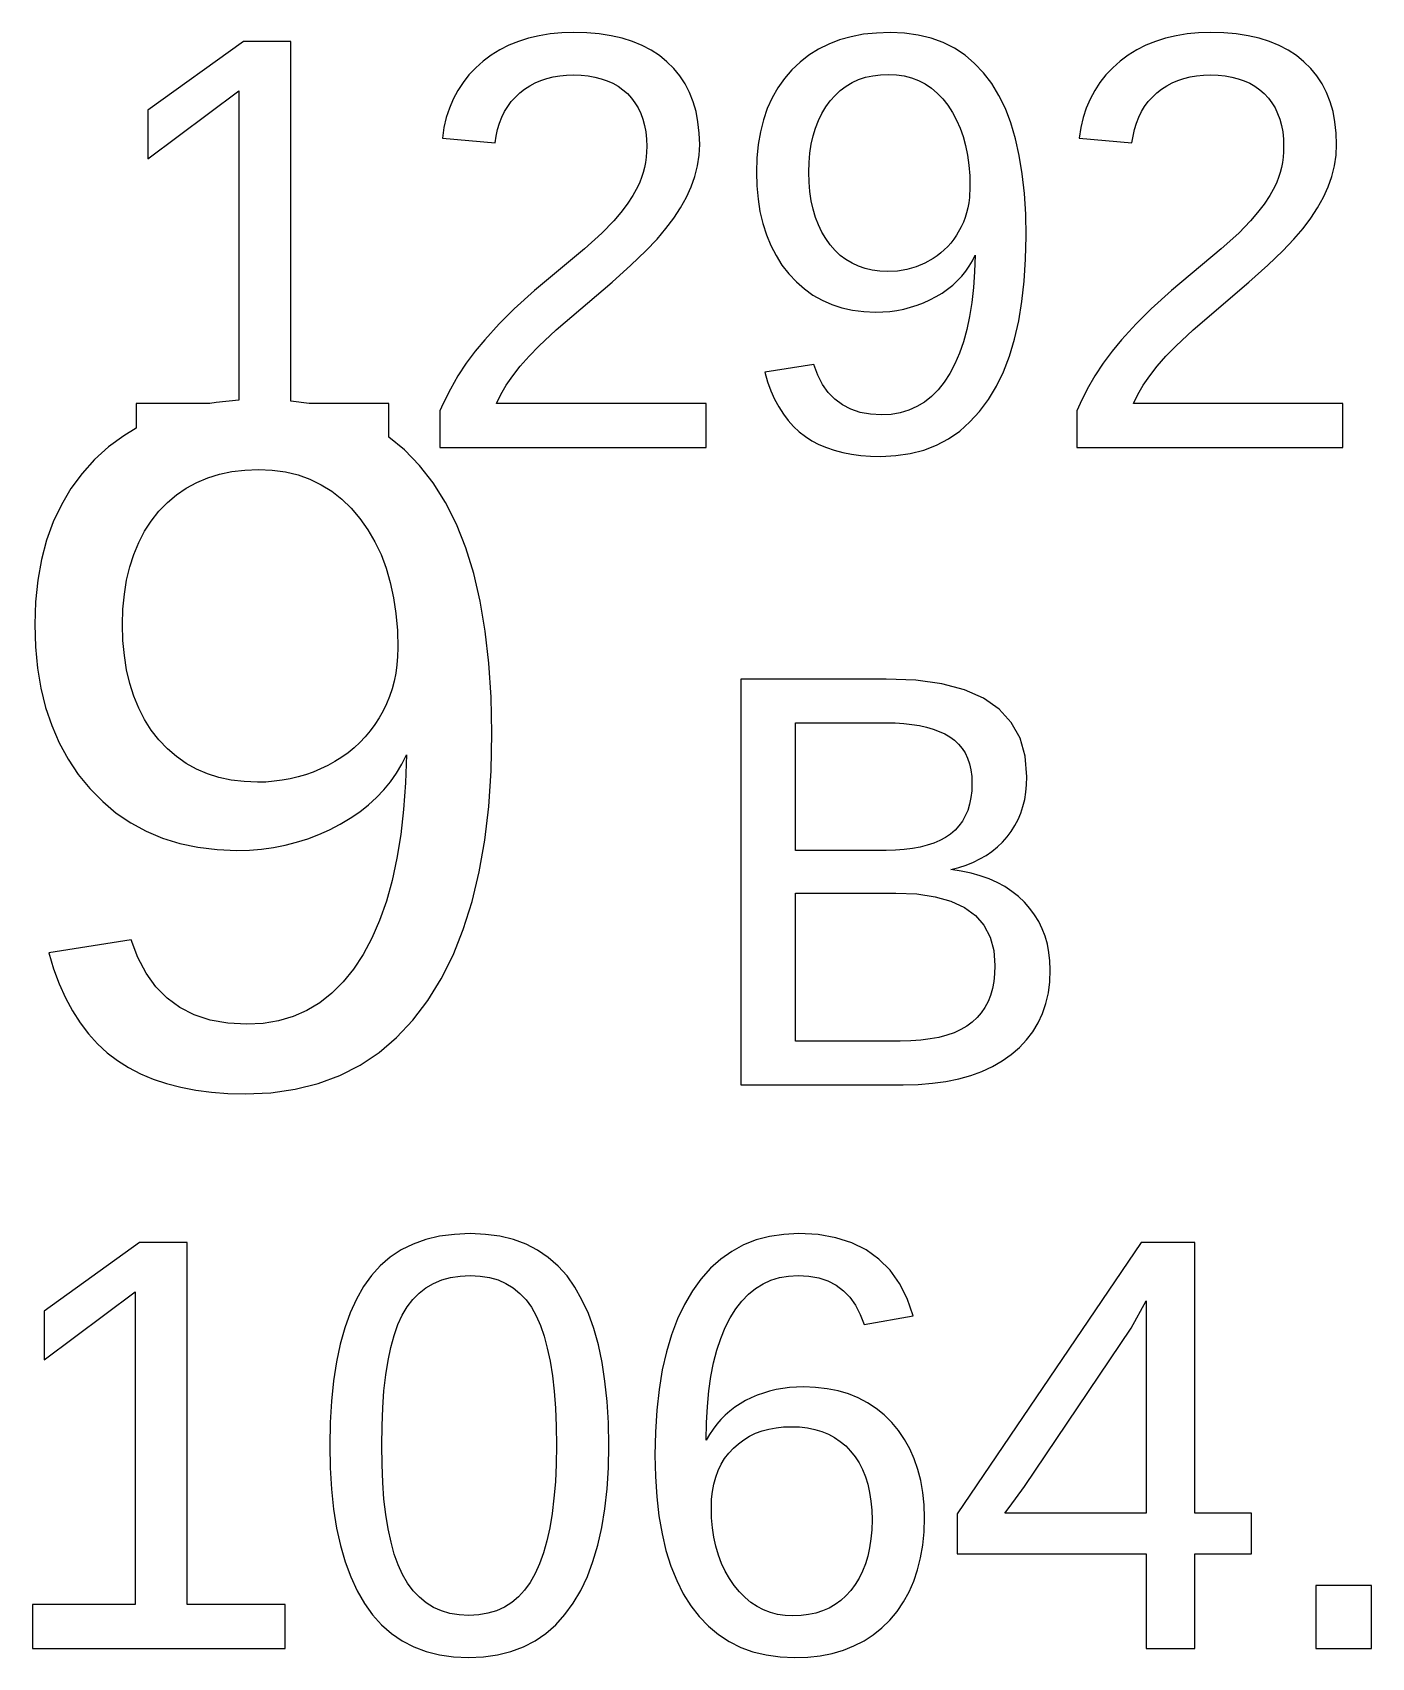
# Model space of a CAD drawing. Header units: metres. Extents: x -61 to 817, y 39 to 684.
# Drawn here: x 600.78 to 610.28, y 572.22 to 583.75 of the extents above; entities that cross this region are included whole.
import ezdxf

# ---------------------------------------------------------------- set-up
doc = ezdxf.new("R2010")
doc.units = ezdxf.units.M

msp = doc.modelspace()

# ---------------------------------------------------------------- linework, layer by layer
for p, q in [((604.621, 583.751), (604.536, 583.748)), ((604.714, 583.748), (604.621, 583.751)), ((606.867, 583.751), (606.77, 583.747)), ((606.969, 583.746), (606.867, 583.751)), ((609.14, 583.751), (609.055, 583.748)), ((609.234, 583.748), (609.14, 583.751)), ((602.277, 583.687), (601.6, 583.2)), ((602.614, 583.687), (602.277, 583.687)), ((602.614, 581.135), (602.614, 583.687)), ((604.161, 583.661), (604.097, 583.628)), ((604.229, 583.688), (604.161, 583.661)), ((604.301, 583.711), (604.229, 583.688)), ((604.375, 583.728), (604.301, 583.711)), ((604.454, 583.741), (604.375, 583.728)), ((604.536, 583.748), (604.454, 583.741)), ((604.803, 583.741), (604.714, 583.748)), ((604.886, 583.728), (604.803, 583.741)), ((604.965, 583.71), (604.886, 583.728)), ((605.038, 583.687), (604.965, 583.71)), ((605.107, 583.659), (605.038, 583.687)), ((605.17, 583.626), (605.107, 583.659)), ((606.431, 583.669), (606.358, 583.633)), ((606.508, 583.698), (606.431, 583.669)), ((606.59, 583.721), (606.508, 583.698)), ((606.678, 583.738), (606.59, 583.721)), ((606.77, 583.747), (606.678, 583.738)), ((607.066, 583.733), (606.969, 583.746)), ((607.158, 583.711), (607.066, 583.733)), ((607.243, 583.679), (607.158, 583.711)), ((607.324, 583.639), (607.243, 583.679)), ((607.398, 583.59), (607.324, 583.639)), ((608.681, 583.661), (608.617, 583.628)), ((608.749, 583.688), (608.681, 583.661)), ((608.82, 583.711), (608.749, 583.688)), ((608.895, 583.728), (608.82, 583.711)), ((608.973, 583.741), (608.895, 583.728)), ((609.055, 583.748), (608.973, 583.741)), ((609.322, 583.741), (609.234, 583.748)), ((609.406, 583.728), (609.322, 583.741)), ((609.484, 583.71), (609.406, 583.728)), ((609.558, 583.687), (609.484, 583.71)), ((609.626, 583.659), (609.558, 583.687)), ((609.69, 583.626), (609.626, 583.659)), ((603.979, 583.548), (603.926, 583.501)), ((604.036, 583.59), (603.979, 583.548)), ((604.097, 583.628), (604.036, 583.59)), ((605.229, 583.587), (605.17, 583.626)), ((605.283, 583.544), (605.229, 583.587)), ((605.332, 583.496), (605.283, 583.544)), ((606.227, 583.541), (606.169, 583.486)), ((606.29, 583.59), (606.227, 583.541)), ((606.358, 583.633), (606.29, 583.59)), ((607.466, 583.532), (607.398, 583.59)), ((607.529, 583.465), (607.466, 583.532)), ((608.498, 583.548), (608.446, 583.501)), ((608.556, 583.59), (608.498, 583.548)), ((608.617, 583.628), (608.556, 583.59)), ((609.749, 583.587), (609.69, 583.626)), ((609.802, 583.544), (609.749, 583.587)), ((609.851, 583.496), (609.802, 583.544)), ((603.878, 583.451), (603.836, 583.397)), ((603.926, 583.501), (603.878, 583.451)), ((604.348, 583.393), (604.388, 583.411)), ((604.388, 583.411), (604.431, 583.425)), ((604.431, 583.425), (604.475, 583.436)), ((604.475, 583.436), (604.522, 583.443)), ((604.522, 583.443), (604.57, 583.448)), ((604.57, 583.448), (604.621, 583.45)), ((604.621, 583.45), (604.674, 583.448)), ((604.674, 583.448), (604.724, 583.443)), ((604.724, 583.443), (604.772, 583.435)), ((604.772, 583.435), (604.817, 583.423)), ((604.817, 583.423), (604.859, 583.409)), ((604.859, 583.409), (604.899, 583.391)), ((605.375, 583.443), (605.332, 583.496)), ((605.412, 583.386), (605.375, 583.443)), ((606.116, 583.425), (606.07, 583.359)), ((606.169, 583.486), (606.116, 583.425)), ((606.597, 583.396), (606.643, 583.417)), ((606.643, 583.417), (606.691, 583.433)), ((606.691, 583.433), (606.743, 583.444)), ((606.743, 583.444), (606.797, 583.451)), ((606.797, 583.451), (606.854, 583.454)), ((606.854, 583.454), (606.911, 583.451)), ((606.911, 583.451), (606.966, 583.443)), ((606.966, 583.443), (607.018, 583.429)), ((607.018, 583.429), (607.068, 583.41)), ((607.068, 583.41), (607.115, 583.386)), ((607.587, 583.39), (607.529, 583.465)), ((608.398, 583.451), (608.355, 583.397)), ((608.446, 583.501), (608.398, 583.451)), ((608.868, 583.393), (608.908, 583.411)), ((608.908, 583.411), (608.95, 583.425)), ((608.95, 583.425), (608.995, 583.436)), ((608.995, 583.436), (609.041, 583.443)), ((609.041, 583.443), (609.09, 583.448)), ((609.09, 583.448), (609.14, 583.45)), ((609.14, 583.45), (609.193, 583.448)), ((609.193, 583.448), (609.244, 583.443)), ((609.244, 583.443), (609.291, 583.435)), ((609.291, 583.435), (609.336, 583.423)), ((609.336, 583.423), (609.379, 583.409)), ((609.379, 583.409), (609.418, 583.391)), ((609.894, 583.443), (609.851, 583.496)), ((609.931, 583.386), (609.894, 583.443)), ((601.6, 582.855), (602.246, 583.338)), ((602.246, 583.338), (602.246, 581.142)), ((603.798, 583.34), (603.766, 583.279)), ((603.836, 583.397), (603.798, 583.34)), ((604.178, 583.261), (604.207, 583.293)), ((604.207, 583.293), (604.239, 583.323)), ((604.239, 583.323), (604.273, 583.349)), ((604.273, 583.349), (604.31, 583.373)), ((604.31, 583.373), (604.348, 583.393)), ((604.899, 583.391), (604.936, 583.369)), ((604.936, 583.369), (604.97, 583.345)), ((604.97, 583.345), (605.002, 583.317)), ((605.002, 583.317), (605.031, 583.286)), ((605.443, 583.325), (605.412, 583.386)), ((605.469, 583.26), (605.443, 583.325)), ((606.07, 583.359), (606.029, 583.288)), ((606.441, 583.266), (606.476, 583.305)), ((606.476, 583.305), (606.513, 583.34)), ((606.513, 583.34), (606.554, 583.37)), ((606.554, 583.37), (606.597, 583.396)), ((607.115, 583.386), (607.159, 583.356)), ((607.159, 583.356), (607.201, 583.321)), ((607.201, 583.321), (607.24, 583.281)), ((607.638, 583.305), (607.587, 583.39)), ((607.684, 583.211), (607.638, 583.305)), ((608.318, 583.34), (608.286, 583.279)), ((608.355, 583.397), (608.318, 583.34)), ((608.698, 583.261), (608.727, 583.293)), ((608.727, 583.293), (608.758, 583.323)), ((608.758, 583.323), (608.793, 583.349)), ((608.793, 583.349), (608.829, 583.373)), ((608.829, 583.373), (608.868, 583.393)), ((609.418, 583.391), (609.455, 583.369)), ((609.455, 583.369), (609.49, 583.345)), ((609.49, 583.345), (609.521, 583.317)), ((609.521, 583.317), (609.55, 583.286)), ((609.963, 583.325), (609.931, 583.386)), ((609.989, 583.26), (609.963, 583.325)), ((601.6, 583.2), (601.6, 582.855)), ((603.739, 583.215), (603.717, 583.147)), ((603.766, 583.279), (603.739, 583.215)), ((604.111, 583.15), (604.13, 583.19)), ((604.13, 583.19), (604.153, 583.227)), ((604.153, 583.227), (604.178, 583.261)), ((605.031, 583.286), (605.056, 583.252)), ((605.056, 583.252), (605.078, 583.216)), ((605.078, 583.216), (605.097, 583.177)), ((605.097, 583.177), (605.112, 583.136)), ((605.489, 583.19), (605.469, 583.26)), ((605.503, 583.116), (605.489, 583.19)), ((605.995, 583.212), (605.967, 583.131)), ((606.029, 583.288), (605.995, 583.212)), ((606.357, 583.126), (606.381, 583.176)), ((606.381, 583.176), (606.409, 583.223)), ((606.409, 583.223), (606.441, 583.266)), ((607.24, 583.281), (607.276, 583.235)), ((607.276, 583.235), (607.309, 583.184)), ((607.309, 583.184), (607.338, 583.13)), ((607.723, 583.109), (607.684, 583.211)), ((608.258, 583.215), (608.237, 583.147)), ((608.286, 583.279), (608.258, 583.215)), ((608.63, 583.15), (608.65, 583.19)), ((608.65, 583.19), (608.672, 583.227)), ((608.672, 583.227), (608.698, 583.261)), ((609.55, 583.286), (609.576, 583.252)), ((609.576, 583.252), (609.598, 583.216)), ((609.598, 583.216), (609.616, 583.177)), ((609.616, 583.177), (609.631, 583.136)), ((610.009, 583.19), (609.989, 583.26)), ((610.023, 583.116), (610.009, 583.19)), ((603.7, 583.076), (603.689, 583.002)), ((603.717, 583.147), (603.7, 583.076)), ((604.07, 583.016), (604.081, 583.063)), ((604.081, 583.063), (604.094, 583.108)), ((604.094, 583.108), (604.111, 583.15)), ((605.112, 583.136), (605.124, 583.091)), ((605.124, 583.091), (605.132, 583.045)), ((605.512, 583.037), (605.503, 583.116)), ((605.967, 583.131), (605.946, 583.046)), ((606.32, 583.017), (606.336, 583.073)), ((606.336, 583.073), (606.357, 583.126)), ((607.338, 583.13), (607.363, 583.073)), ((607.363, 583.073), (607.384, 583.012)), ((607.756, 582.997), (607.723, 583.109)), ((608.22, 583.076), (608.208, 583.002)), ((608.237, 583.147), (608.22, 583.076)), ((608.59, 583.016), (608.6, 583.063)), ((608.6, 583.063), (608.614, 583.108)), ((608.614, 583.108), (608.63, 583.15)), ((609.631, 583.136), (609.643, 583.091)), ((609.643, 583.091), (609.652, 583.045)), ((610.032, 583.037), (610.023, 583.116)), ((603.689, 583.002), (604.063, 582.967)), ((604.063, 582.967), (604.07, 583.016)), ((605.132, 583.045), (605.137, 582.995)), ((605.137, 582.995), (605.139, 582.943)), ((605.139, 582.943), (605.138, 582.904)), ((605.511, 582.88), (605.515, 582.955)), ((605.515, 582.955), (605.512, 583.037)), ((605.93, 582.955), (605.921, 582.86)), ((605.946, 583.046), (605.93, 582.955)), ((606.297, 582.895), (606.306, 582.958)), ((606.306, 582.958), (606.32, 583.017)), ((607.384, 583.012), (607.402, 582.948)), ((607.402, 582.948), (607.415, 582.88)), ((607.783, 582.877), (607.756, 582.997)), ((608.208, 583.002), (608.582, 582.967)), ((608.582, 582.967), (608.59, 583.016)), ((609.652, 583.045), (609.657, 582.995)), ((609.657, 582.995), (609.658, 582.943)), ((609.658, 582.943), (609.658, 582.904)), ((610.031, 582.88), (610.034, 582.955)), ((610.034, 582.955), (610.032, 583.037)), ((605.13, 582.829), (605.123, 582.792)), ((605.135, 582.866), (605.13, 582.829)), ((605.138, 582.904), (605.135, 582.866)), ((605.5, 582.805), (605.511, 582.88)), ((605.921, 582.86), (605.918, 582.76)), ((606.29, 582.76), (606.292, 582.829)), ((606.292, 582.829), (606.297, 582.895)), ((607.415, 582.88), (607.425, 582.809)), ((607.804, 582.747), (607.783, 582.877)), ((609.65, 582.829), (609.643, 582.792)), ((609.655, 582.866), (609.65, 582.829)), ((609.658, 582.904), (609.655, 582.866)), ((610.019, 582.805), (610.031, 582.88)), ((605.103, 582.723), (605.091, 582.689)), ((605.114, 582.757), (605.103, 582.723)), ((605.123, 582.792), (605.114, 582.757)), ((605.455, 582.656), (605.481, 582.73)), ((605.481, 582.73), (605.5, 582.805)), ((605.918, 582.76), (605.921, 582.662)), ((606.292, 582.689), (606.29, 582.76)), ((607.425, 582.809), (607.431, 582.734)), ((607.431, 582.734), (607.433, 582.656)), ((607.82, 582.609), (607.804, 582.747)), ((609.623, 582.723), (609.61, 582.689)), ((609.634, 582.757), (609.623, 582.723)), ((609.643, 582.792), (609.634, 582.757)), ((609.974, 582.656), (610.001, 582.73)), ((610.001, 582.73), (610.019, 582.805)), ((605.076, 582.657), (605.041, 582.594)), ((605.091, 582.689), (605.076, 582.657)), ((605.421, 582.582), (605.455, 582.656)), ((605.921, 582.662), (605.929, 582.569)), ((606.297, 582.622), (606.292, 582.689)), ((606.306, 582.557), (606.297, 582.622)), ((607.433, 582.656), (607.429, 582.579)), ((607.829, 582.461), (607.82, 582.609)), ((609.595, 582.657), (609.56, 582.594)), ((609.61, 582.689), (609.595, 582.657)), ((609.941, 582.582), (609.974, 582.656)), ((605, 582.533), (604.955, 582.473)), ((605.041, 582.594), (605, 582.533)), ((605.332, 582.433), (605.38, 582.507)), ((605.38, 582.507), (605.421, 582.582)), ((605.929, 582.569), (605.943, 582.48)), ((606.32, 582.497), (606.306, 582.557)), ((606.336, 582.439), (606.32, 582.497)), ((607.417, 582.507), (607.409, 582.472)), ((607.424, 582.543), (607.417, 582.507)), ((607.429, 582.579), (607.424, 582.543)), ((609.52, 582.533), (609.474, 582.473)), ((609.56, 582.594), (609.52, 582.533)), ((609.851, 582.433), (609.9, 582.507)), ((609.9, 582.507), (609.941, 582.582)), ((604.905, 582.414), (604.821, 582.328)), ((604.955, 582.473), (604.905, 582.414)), ((605.276, 582.359), (605.332, 582.433)), ((605.943, 582.48), (605.963, 582.396)), ((605.963, 582.396), (605.989, 582.315)), ((606.357, 582.385), (606.336, 582.439)), ((606.381, 582.335), (606.357, 582.385)), ((607.371, 582.373), (607.337, 582.312)), ((607.386, 582.405), (607.371, 582.373)), ((607.398, 582.438), (607.386, 582.405)), ((607.409, 582.472), (607.398, 582.438)), ((607.832, 582.305), (607.829, 582.461)), ((609.424, 582.414), (609.34, 582.328)), ((609.474, 582.473), (609.424, 582.414)), ((609.796, 582.359), (609.851, 582.433)), ((604.821, 582.328), (604.697, 582.215)), ((605.133, 582.201), (605.213, 582.285)), ((605.213, 582.285), (605.276, 582.359)), ((605.989, 582.315), (606.02, 582.24)), ((606.409, 582.288), (606.381, 582.335)), ((606.441, 582.244), (606.409, 582.288)), ((607.297, 582.257), (607.275, 582.232)), ((607.318, 582.284), (607.297, 582.257)), ((607.337, 582.312), (607.318, 582.284)), ((607.828, 582.142), (607.832, 582.305)), ((609.34, 582.328), (609.216, 582.215)), ((609.653, 582.201), (609.732, 582.285)), ((609.732, 582.285), (609.796, 582.359)), ((604.697, 582.215), (604.344, 581.921)), ((605.027, 582.1), (605.133, 582.201)), ((606.02, 582.24), (606.057, 582.168)), ((606.057, 582.168), (606.099, 582.101)), ((606.476, 582.204), (606.441, 582.244)), ((606.513, 582.169), (606.476, 582.204)), ((606.553, 582.139), (606.513, 582.169)), ((606.596, 582.113), (606.553, 582.139)), ((607.172, 582.147), (607.112, 582.114)), ((607.2, 582.166), (607.172, 582.147)), ((607.226, 582.187), (607.2, 582.166)), ((607.251, 582.209), (607.226, 582.187)), ((607.275, 582.232), (607.251, 582.209)), ((607.45, 582.131), (607.47, 582.171)), ((607.47, 582.171), (607.466, 582.053)), ((607.818, 581.987), (607.828, 582.142)), ((609.216, 582.215), (608.863, 581.921)), ((609.546, 582.1), (609.653, 582.201)), ((604.893, 581.98), (605.027, 582.1)), ((606.099, 582.101), (606.148, 582.039)), ((606.148, 582.039), (606.201, 581.982)), ((606.642, 582.092), (606.596, 582.113)), ((606.69, 582.076), (606.642, 582.092)), ((606.74, 582.064), (606.69, 582.076)), ((606.794, 582.057), (606.74, 582.064)), ((606.85, 582.055), (606.794, 582.057)), ((606.919, 582.058), (606.85, 582.055)), ((606.986, 582.07), (606.919, 582.058)), ((607.05, 582.088), (606.986, 582.07)), ((607.112, 582.114), (607.05, 582.088)), ((607.344, 581.99), (607.375, 582.022)), ((607.375, 582.022), (607.403, 582.057)), ((607.403, 582.057), (607.428, 582.093)), ((607.428, 582.093), (607.45, 582.131)), ((607.466, 582.053), (607.458, 581.941)), ((609.412, 581.98), (609.546, 582.1)), ((604.344, 581.921), (604.199, 581.79)), ((604.497, 581.642), (604.893, 581.98)), ((606.201, 581.982), (606.258, 581.931)), ((606.258, 581.931), (606.319, 581.888)), ((607.235, 581.902), (607.274, 581.93)), ((607.274, 581.93), (607.311, 581.959)), ((607.311, 581.959), (607.344, 581.99)), ((607.458, 581.941), (607.446, 581.835)), ((607.802, 581.841), (607.818, 581.987)), ((608.863, 581.921), (608.718, 581.79)), ((609.017, 581.642), (609.412, 581.98)), ((604.199, 581.79), (604.093, 581.684)), ((606.319, 581.888), (606.383, 581.851)), ((606.383, 581.851), (606.452, 581.82)), ((606.452, 581.82), (606.524, 581.797)), ((606.524, 581.797), (606.6, 581.78)), ((606.963, 581.788), (607.011, 581.801)), ((607.011, 581.801), (607.058, 581.816)), ((607.058, 581.816), (607.104, 581.833)), ((607.104, 581.833), (607.149, 581.854)), ((607.149, 581.854), (607.193, 581.877)), ((607.193, 581.877), (607.235, 581.902)), ((607.446, 581.835), (607.43, 581.736)), ((607.779, 581.704), (607.802, 581.841)), ((608.718, 581.79), (608.612, 581.684)), ((604.093, 581.684), (603.99, 581.57)), ((606.6, 581.78), (606.679, 581.77)), ((606.679, 581.77), (606.763, 581.767)), ((606.763, 581.767), (606.814, 581.768)), ((606.814, 581.768), (606.865, 581.772)), ((606.865, 581.772), (606.914, 581.779)), ((606.914, 581.779), (606.963, 581.788)), ((607.43, 581.736), (607.41, 581.643)), ((607.749, 581.575), (607.779, 581.704)), ((608.612, 581.684), (608.509, 581.57)), ((603.99, 581.57), (603.923, 581.49)), ((604.374, 581.526), (604.497, 581.642)), ((607.41, 581.643), (607.386, 581.556)), ((607.713, 581.455), (607.749, 581.575)), ((608.509, 581.57), (608.442, 581.49)), ((608.893, 581.526), (609.017, 581.642)), ((603.923, 581.49), (603.859, 581.405)), ((604.242, 581.383), (604.304, 581.453)), ((604.304, 581.453), (604.374, 581.526)), ((607.358, 581.475), (607.326, 581.4)), ((607.386, 581.556), (607.358, 581.475)), ((607.67, 581.344), (607.713, 581.455)), ((608.442, 581.49), (608.379, 581.405)), ((608.762, 581.383), (608.823, 581.453)), ((608.823, 581.453), (608.893, 581.526)), ((603.859, 581.405), (603.8, 581.315)), ((604.189, 581.315), (604.242, 581.383)), ((606.326, 581.395), (605.977, 581.34)), ((605.977, 581.34), (605.997, 581.272)), ((606.353, 581.32), (606.326, 581.395)), ((607.29, 581.332), (607.25, 581.27)), ((607.326, 581.4), (607.29, 581.332)), ((607.62, 581.241), (607.67, 581.344)), ((608.379, 581.405), (608.32, 581.315)), ((608.709, 581.315), (608.762, 581.383)), ((603.746, 581.219), (603.695, 581.118)), ((603.8, 581.315), (603.746, 581.219)), ((604.105, 581.182), (604.143, 581.248)), ((604.143, 581.248), (604.189, 581.315)), ((605.997, 581.272), (606.021, 581.208)), ((606.387, 581.254), (606.353, 581.32)), ((606.427, 581.196), (606.387, 581.254)), ((607.207, 581.216), (607.16, 581.168)), ((607.25, 581.27), (607.207, 581.216)), ((607.564, 581.147), (607.62, 581.241)), ((608.265, 581.219), (608.215, 581.118)), ((608.32, 581.315), (608.265, 581.219)), ((608.624, 581.182), (608.663, 581.248)), ((608.663, 581.248), (608.709, 581.315)), ((602.039, 581.118), (601.517, 581.118)), ((601.517, 581.118), (601.517, 580.942)), ((602.085, 581.126), (602.039, 581.118)), ((602.246, 581.142), (602.085, 581.126)), ((602.743, 581.118), (602.614, 581.135)), ((603.31, 581.118), (602.743, 581.118)), ((603.31, 580.88), (603.31, 581.118)), ((603.695, 581.118), (603.672, 581.065)), ((604.074, 581.118), (604.105, 581.182)), ((605.56, 581.118), (604.074, 581.118)), ((605.56, 580.807), (605.56, 581.118)), ((606.021, 581.208), (606.047, 581.149)), ((606.047, 581.149), (606.077, 581.094)), ((606.474, 581.148), (606.427, 581.196)), ((606.528, 581.108), (606.474, 581.148)), ((606.587, 581.077), (606.528, 581.108)), ((607.11, 581.128), (607.056, 581.096)), ((607.16, 581.168), (607.11, 581.128)), ((607.501, 581.062), (607.564, 581.147)), ((608.215, 581.118), (608.191, 581.065)), ((608.593, 581.118), (608.624, 581.182)), ((610.079, 581.118), (608.593, 581.118)), ((610.079, 580.807), (610.079, 581.118)), ((603.672, 581.065), (603.672, 580.807)), ((606.077, 581.094), (606.109, 581.043)), ((606.109, 581.043), (606.143, 580.997)), ((606.143, 580.997), (606.181, 580.955)), ((606.654, 581.055), (606.587, 581.077)), ((606.727, 581.042), (606.654, 581.055)), ((606.806, 581.038), (606.727, 581.042)), ((606.874, 581.041), (606.806, 581.038)), ((606.938, 581.052), (606.874, 581.041)), ((606.999, 581.07), (606.938, 581.052)), ((607.056, 581.096), (606.999, 581.07)), ((607.36, 580.922), (607.433, 580.987)), ((607.433, 580.987), (607.501, 581.062)), ((608.191, 581.065), (608.191, 580.807)), ((601.428, 580.889), (601.321, 580.81)), ((601.517, 580.942), (601.428, 580.889)), ((603.421, 580.789), (603.31, 580.88)), ((606.181, 580.955), (606.221, 580.917)), ((606.221, 580.917), (606.265, 580.884)), ((606.265, 580.884), (606.311, 580.854)), ((607.196, 580.823), (607.28, 580.867)), ((607.28, 580.867), (607.36, 580.922)), ((601.321, 580.81), (601.222, 580.72)), ((603.528, 580.679), (603.421, 580.789)), ((603.672, 580.807), (605.56, 580.807)), ((606.311, 580.854), (606.361, 580.828)), ((606.361, 580.828), (606.414, 580.805)), ((606.414, 580.805), (606.47, 580.786)), ((606.47, 580.786), (606.53, 580.771)), ((606.53, 580.771), (606.592, 580.758)), ((606.592, 580.758), (606.658, 580.75)), ((606.907, 580.748), (607.009, 580.763)), ((607.009, 580.763), (607.105, 580.788)), ((607.105, 580.788), (607.196, 580.823)), ((608.191, 580.807), (610.079, 580.807)), ((601.222, 580.72), (601.133, 580.621)), ((602.195, 580.635), (602.287, 580.646)), ((602.287, 580.646), (602.384, 580.65)), ((602.384, 580.65), (602.482, 580.646)), ((602.482, 580.646), (602.576, 580.633)), ((603.625, 580.555), (603.528, 580.679)), ((606.658, 580.75), (606.727, 580.744)), ((606.727, 580.744), (606.8, 580.743)), ((606.8, 580.743), (606.907, 580.748)), ((601.133, 580.621), (601.054, 580.515)), ((601.872, 580.518), (601.946, 580.558)), ((601.946, 580.558), (602.024, 580.591)), ((602.024, 580.591), (602.107, 580.617)), ((602.107, 580.617), (602.195, 580.635)), ((602.576, 580.633), (602.665, 580.611)), ((602.665, 580.611), (602.75, 580.581)), ((602.75, 580.581), (602.83, 580.542)), ((602.83, 580.542), (602.905, 580.495)), ((603.712, 580.416), (603.625, 580.555)), ((601.054, 580.515), (600.986, 580.4)), ((601.678, 580.353), (601.738, 580.415)), ((601.738, 580.415), (601.803, 580.47)), ((601.803, 580.47), (601.872, 580.518)), ((602.905, 580.495), (602.976, 580.439)), ((602.976, 580.439), (603.042, 580.375)), ((603.789, 580.263), (603.712, 580.416)), ((600.986, 580.4), (600.928, 580.278)), ((601.624, 580.284), (601.678, 580.353)), ((603.042, 580.375), (603.104, 580.302)), ((603.104, 580.302), (603.161, 580.222)), ((600.928, 580.278), (600.881, 580.148)), ((601.535, 580.132), (601.576, 580.211)), ((601.576, 580.211), (601.624, 580.284)), ((603.161, 580.222), (603.21, 580.137)), ((603.856, 580.095), (603.789, 580.263)), ((600.881, 580.148), (600.844, 580.01)), ((601.5, 580.047), (601.535, 580.132)), ((603.21, 580.137), (603.254, 580.046)), ((603.912, 579.912), (603.856, 580.095)), ((600.844, 580.01), (600.818, 579.864)), ((601.449, 579.864), (601.471, 579.958)), ((601.471, 579.958), (601.5, 580.047)), ((603.254, 580.046), (603.29, 579.949)), ((603.29, 579.949), (603.32, 579.847)), ((600.818, 579.864), (600.802, 579.711)), ((601.433, 579.764), (601.449, 579.864)), ((603.32, 579.847), (603.343, 579.74)), ((603.958, 579.715), (603.912, 579.912)), ((601.423, 579.659), (601.433, 579.764)), ((603.343, 579.74), (603.36, 579.627)), ((603.994, 579.502), (603.958, 579.715)), ((600.802, 579.711), (600.797, 579.549)), ((601.42, 579.549), (601.423, 579.659)), ((603.36, 579.627), (603.37, 579.508)), ((600.797, 579.549), (600.802, 579.391)), ((601.423, 579.437), (601.42, 579.549)), ((603.37, 579.508), (603.373, 579.384)), ((604.02, 579.276), (603.994, 579.502)), ((600.802, 579.391), (600.816, 579.241)), ((601.433, 579.33), (601.423, 579.437)), ((603.373, 579.384), (603.372, 579.323)), ((601.449, 579.228), (601.433, 579.33)), ((603.367, 579.263), (603.358, 579.205)), ((603.372, 579.323), (603.367, 579.263)), ((604.035, 579.034), (604.02, 579.276)), ((600.816, 579.241), (600.841, 579.097)), ((601.471, 579.132), (601.449, 579.228)), ((603.347, 579.148), (603.332, 579.093)), ((603.358, 579.205), (603.347, 579.148)), ((606.838, 579.163), (605.806, 579.163)), ((605.806, 579.163), (605.806, 576.283)), ((607.048, 579.154), (606.838, 579.163)), ((607.233, 579.129), (607.048, 579.154)), ((600.841, 579.097), (600.874, 578.961)), ((601.5, 579.041), (601.471, 579.132)), ((601.535, 578.956), (601.5, 579.041)), ((603.314, 579.039), (603.293, 578.987)), ((603.332, 579.093), (603.314, 579.039)), ((604.04, 578.778), (604.035, 579.034)), ((607.393, 579.086), (607.233, 579.129)), ((607.529, 579.026), (607.393, 579.086)), ((607.64, 578.949), (607.529, 579.026)), ((600.874, 578.961), (600.918, 578.832)), ((601.576, 578.875), (601.535, 578.956)), ((603.268, 578.936), (603.24, 578.887)), ((603.293, 578.987), (603.268, 578.936)), ((607.726, 578.854), (607.64, 578.949)), ((600.918, 578.832), (600.971, 578.709)), ((601.624, 578.8), (601.576, 578.875)), ((601.678, 578.731), (601.624, 578.8)), ((603.177, 578.795), (603.141, 578.753)), ((603.21, 578.84), (603.177, 578.795)), ((603.24, 578.887), (603.21, 578.84)), ((606.194, 577.947), (606.194, 578.852)), ((606.194, 578.852), (606.838, 578.852)), ((606.838, 578.852), (606.902, 578.851)), ((606.902, 578.851), (606.963, 578.847)), ((606.963, 578.847), (607.02, 578.841)), ((607.02, 578.841), (607.074, 578.832)), ((607.074, 578.832), (607.124, 578.821)), ((607.124, 578.821), (607.171, 578.807)), ((607.171, 578.807), (607.214, 578.791)), ((607.788, 578.743), (607.726, 578.854)), ((600.971, 578.709), (601.034, 578.594)), ((601.738, 578.668), (601.678, 578.731)), ((603.103, 578.713), (603.063, 578.675)), ((603.141, 578.753), (603.103, 578.713)), ((604.035, 578.511), (604.04, 578.778)), ((607.214, 578.791), (607.254, 578.773)), ((607.254, 578.773), (607.29, 578.752)), ((607.29, 578.752), (607.323, 578.728)), ((607.323, 578.728), (607.352, 578.701)), ((607.352, 578.701), (607.377, 578.671)), ((607.825, 578.615), (607.788, 578.743)), ((601.034, 578.594), (601.106, 578.486)), ((601.802, 578.612), (601.738, 578.668)), ((601.871, 578.564), (601.802, 578.612)), ((601.944, 578.523), (601.871, 578.564)), ((602.927, 578.578), (602.877, 578.55)), ((602.975, 578.608), (602.927, 578.578)), ((603.02, 578.64), (602.975, 578.608)), ((603.063, 578.675), (603.02, 578.64)), ((603.401, 578.558), (603.434, 578.625)), ((603.434, 578.625), (603.428, 578.426)), ((607.377, 578.671), (607.399, 578.638)), ((607.399, 578.638), (607.416, 578.601)), ((607.416, 578.601), (607.43, 578.561)), ((607.43, 578.561), (607.439, 578.518)), ((607.837, 578.469), (607.825, 578.615)), ((601.106, 578.486), (601.188, 578.385)), ((602.022, 578.49), (601.944, 578.523)), ((602.104, 578.464), (602.022, 578.49)), ((602.191, 578.446), (602.104, 578.464)), ((602.282, 578.435), (602.191, 578.446)), ((602.609, 578.454), (602.553, 578.444)), ((602.665, 578.468), (602.609, 578.454)), ((602.719, 578.484), (602.665, 578.468)), ((602.773, 578.503), (602.719, 578.484)), ((602.825, 578.525), (602.773, 578.503)), ((602.877, 578.55), (602.825, 578.525)), ((603.321, 578.434), (603.364, 578.494)), ((603.364, 578.494), (603.401, 578.558)), ((604.018, 578.258), (604.035, 578.511)), ((607.439, 578.518), (607.445, 578.472)), ((607.445, 578.472), (607.447, 578.422)), ((607.835, 578.413), (607.837, 578.469)), ((601.188, 578.385), (601.279, 578.293)), ((602.378, 578.431), (602.282, 578.435)), ((602.437, 578.432), (602.378, 578.431)), ((602.495, 578.437), (602.437, 578.432)), ((602.553, 578.444), (602.495, 578.437)), ((603.221, 578.321), (603.274, 578.376)), ((603.274, 578.376), (603.321, 578.434)), ((603.428, 578.426), (603.414, 578.237)), ((607.445, 578.37), (607.44, 578.321)), ((607.447, 578.422), (607.445, 578.37)), ((607.822, 578.309), (607.83, 578.36)), ((607.83, 578.36), (607.835, 578.413)), ((601.279, 578.293), (601.375, 578.212)), ((603.036, 578.175), (603.103, 578.221)), ((603.103, 578.221), (603.164, 578.269)), ((603.164, 578.269), (603.221, 578.321)), ((603.414, 578.237), (603.394, 578.059)), ((603.99, 578.019), (604.018, 578.258)), ((607.417, 578.231), (607.4, 578.192)), ((607.43, 578.274), (607.417, 578.231)), ((607.44, 578.321), (607.43, 578.274)), ((607.794, 578.212), (607.809, 578.259)), ((607.809, 578.259), (607.822, 578.309)), ((601.375, 578.212), (601.478, 578.142)), ((601.478, 578.142), (601.588, 578.082)), ((602.889, 578.093), (602.964, 578.132)), ((602.964, 578.132), (603.036, 578.175)), ((607.355, 578.121), (607.327, 578.09)), ((607.38, 578.155), (607.355, 578.121)), ((607.4, 578.192), (607.38, 578.155)), ((607.726, 578.081), (607.752, 578.123)), ((607.752, 578.123), (607.775, 578.166)), ((607.775, 578.166), (607.794, 578.212)), ((601.588, 578.082), (601.704, 578.033)), ((601.704, 578.033), (601.826, 577.996)), ((601.826, 577.996), (601.955, 577.969)), ((602.574, 577.983), (602.655, 578.004)), ((602.655, 578.004), (602.735, 578.029)), ((602.735, 578.029), (602.813, 578.059)), ((602.813, 578.059), (602.889, 578.093)), ((603.394, 578.059), (603.367, 577.891)), ((603.95, 577.794), (603.99, 578.019)), ((607.177, 577.998), (607.13, 577.983)), ((607.22, 578.017), (607.177, 577.998)), ((607.26, 578.039), (607.22, 578.017)), ((607.295, 578.063), (607.26, 578.039)), ((607.327, 578.09), (607.295, 578.063)), ((607.628, 577.971), (607.663, 578.005)), ((607.663, 578.005), (607.696, 578.042)), ((607.696, 578.042), (607.726, 578.081)), ((601.955, 577.969), (602.091, 577.952)), ((602.091, 577.952), (602.232, 577.947)), ((602.232, 577.947), (602.32, 577.949)), ((602.32, 577.949), (602.406, 577.956)), ((602.406, 577.956), (602.491, 577.967)), ((602.491, 577.967), (602.574, 577.983)), ((603.367, 577.891), (603.333, 577.734)), ((606.838, 577.947), (606.194, 577.947)), ((606.904, 577.948), (606.838, 577.947)), ((606.967, 577.953), (606.904, 577.948)), ((607.025, 577.96), (606.967, 577.953)), ((607.08, 577.97), (607.025, 577.96)), ((607.13, 577.983), (607.08, 577.97)), ((607.457, 577.863), (607.504, 577.886)), ((607.504, 577.886), (607.548, 577.911)), ((607.548, 577.911), (607.589, 577.94)), ((607.589, 577.94), (607.628, 577.971)), ((603.9, 577.583), (603.95, 577.794)), ((607.298, 577.811), (607.354, 577.825)), ((607.371, 577.8), (607.298, 577.811)), ((607.354, 577.825), (607.407, 577.843)), ((607.441, 577.785), (607.371, 577.8)), ((607.407, 577.843), (607.457, 577.863)), ((607.506, 577.767), (607.441, 577.785)), ((607.568, 577.745), (607.506, 577.767)), ((603.333, 577.734), (603.292, 577.587)), ((606.194, 576.594), (606.194, 577.644)), ((606.194, 577.644), (606.908, 577.644)), ((606.908, 577.644), (607.056, 577.638)), ((607.056, 577.638), (607.186, 577.618)), ((607.626, 577.719), (607.568, 577.745)), ((607.68, 577.69), (607.626, 577.719)), ((607.73, 577.656), (607.68, 577.69)), ((607.777, 577.619), (607.73, 577.656)), ((603.292, 577.587), (603.244, 577.45)), ((603.838, 577.386), (603.9, 577.583)), ((607.186, 577.618), (607.298, 577.587)), ((607.298, 577.587), (607.394, 577.542)), ((607.394, 577.542), (607.472, 577.485)), ((607.819, 577.579), (607.777, 577.619)), ((607.858, 577.535), (607.819, 577.579)), ((607.891, 577.49), (607.858, 577.535)), ((603.244, 577.45), (603.189, 577.324)), ((607.472, 577.485), (607.532, 577.415)), ((607.532, 577.415), (607.576, 577.332)), ((607.921, 577.441), (607.891, 577.49)), ((607.946, 577.39), (607.921, 577.441)), ((601.482, 577.312), (600.896, 577.22)), ((601.529, 577.186), (601.482, 577.312)), ((603.189, 577.324), (603.127, 577.209)), ((603.765, 577.204), (603.838, 577.386)), ((607.576, 577.332), (607.602, 577.237)), ((607.966, 577.337), (607.946, 577.39)), ((607.982, 577.281), (607.966, 577.337)), ((600.896, 577.22), (600.931, 577.106)), ((601.587, 577.075), (601.529, 577.186)), ((603.127, 577.209), (603.059, 577.105)), ((603.681, 577.035), (603.765, 577.204)), ((607.602, 577.237), (607.61, 577.129)), ((607.993, 577.223), (607.982, 577.281)), ((608, 577.162), (607.993, 577.223)), ((600.931, 577.106), (600.971, 577)), ((601.656, 576.979), (601.587, 577.075)), ((603.059, 577.105), (602.985, 577.013)), ((607.608, 577.071), (607.602, 577.017)), ((607.61, 577.129), (607.608, 577.071)), ((607.999, 577.015), (608.002, 577.099)), ((608.002, 577.099), (608, 577.162)), ((600.971, 577), (601.016, 576.9)), ((601.736, 576.898), (601.656, 576.979)), ((602.985, 577.013), (602.906, 576.933)), ((603.585, 576.881), (603.681, 577.035)), ((607.592, 576.966), (607.578, 576.918)), ((607.602, 577.017), (607.592, 576.966)), ((607.989, 576.936), (607.999, 577.015)), ((601.016, 576.9), (601.065, 576.808)), ((601.827, 576.831), (601.736, 576.898)), ((601.929, 576.779), (601.827, 576.831)), ((602.82, 576.866), (602.728, 576.811)), ((602.906, 576.933), (602.82, 576.866)), ((603.48, 576.742), (603.585, 576.881)), ((607.539, 576.832), (607.513, 576.794)), ((607.561, 576.874), (607.539, 576.832)), ((607.578, 576.918), (607.561, 576.874)), ((607.948, 576.79), (607.972, 576.861)), ((607.972, 576.861), (607.989, 576.936)), ((601.065, 576.808), (601.119, 576.723)), ((601.119, 576.723), (601.178, 576.645)), ((602.042, 576.742), (601.929, 576.779)), ((602.166, 576.72), (602.042, 576.742)), ((602.301, 576.713), (602.166, 576.72)), ((602.417, 576.719), (602.301, 576.713)), ((602.527, 576.737), (602.417, 576.719)), ((602.63, 576.768), (602.527, 576.737)), ((602.728, 576.811), (602.63, 576.768)), ((603.364, 576.619), (603.48, 576.742)), ((607.449, 576.728), (607.411, 576.7)), ((607.483, 576.76), (607.449, 576.728)), ((607.513, 576.794), (607.483, 576.76)), ((607.88, 576.66), (607.917, 576.723)), ((607.917, 576.723), (607.948, 576.79)), ((601.178, 576.645), (601.242, 576.575)), ((603.24, 576.513), (603.364, 576.619)), ((607.085, 576.601), (607.014, 576.596)), ((607.151, 576.609), (607.085, 576.601)), ((607.212, 576.62), (607.151, 576.609)), ((607.269, 576.635), (607.212, 576.62)), ((607.321, 576.653), (607.269, 576.635)), ((607.369, 576.675), (607.321, 576.653)), ((607.411, 576.7), (607.369, 576.675)), ((607.784, 576.548), (607.835, 576.602)), ((607.835, 576.602), (607.88, 576.66)), ((601.242, 576.575), (601.311, 576.511)), ((601.311, 576.511), (601.384, 576.455)), ((603.105, 576.423), (603.24, 576.513)), ((606.938, 576.594), (606.194, 576.594)), ((607.014, 576.596), (606.938, 576.594)), ((607.662, 576.453), (607.726, 576.498)), ((607.726, 576.498), (607.784, 576.548)), ((601.384, 576.455), (601.463, 576.405)), ((601.463, 576.405), (601.547, 576.362)), ((602.962, 576.35), (603.105, 576.423)), ((607.438, 576.349), (607.518, 576.378)), ((607.518, 576.378), (607.593, 576.413)), ((607.593, 576.413), (607.662, 576.453)), ((601.547, 576.362), (601.637, 576.324)), ((601.637, 576.324), (601.732, 576.292)), ((601.732, 576.292), (601.833, 576.266)), ((601.833, 576.266), (601.939, 576.245)), ((602.645, 576.252), (602.808, 576.292)), ((602.808, 576.292), (602.962, 576.35)), ((605.806, 576.283), (606.958, 576.283)), ((606.958, 576.283), (607.065, 576.286)), ((607.065, 576.286), (607.166, 576.294)), ((607.166, 576.294), (607.262, 576.307)), ((607.262, 576.307), (607.353, 576.325)), ((607.353, 576.325), (607.438, 576.349)), ((601.939, 576.245), (602.051, 576.231)), ((602.051, 576.231), (602.168, 576.222)), ((602.168, 576.222), (602.291, 576.219)), ((602.291, 576.219), (602.473, 576.227)), ((602.473, 576.227), (602.645, 576.252)), ((603.775, 575.222), (603.67, 575.208)), ((603.887, 575.227), (603.775, 575.222)), ((603.996, 575.222), (603.887, 575.227)), ((604.098, 575.208), (603.996, 575.222)), ((606.112, 575.222), (606.011, 575.207)), ((606.218, 575.227), (606.112, 575.222)), ((606.355, 575.22), (606.218, 575.227)), ((606.481, 575.198), (606.355, 575.22)), ((601.541, 575.163), (600.864, 574.676)), ((601.878, 575.163), (601.541, 575.163)), ((601.878, 572.594), (601.878, 575.163)), ((603.397, 575.111), (603.32, 575.06)), ((603.481, 575.153), (603.397, 575.111)), ((603.573, 575.185), (603.481, 575.153)), ((603.67, 575.208), (603.573, 575.185)), ((604.194, 575.185), (604.098, 575.208)), ((604.283, 575.152), (604.194, 575.185)), ((604.365, 575.11), (604.283, 575.152)), ((604.441, 575.058), (604.365, 575.11)), ((605.743, 575.101), (605.664, 575.046)), ((605.827, 575.147), (605.743, 575.101)), ((605.916, 575.182), (605.827, 575.147)), ((606.011, 575.207), (605.916, 575.182)), ((606.595, 575.162), (606.481, 575.198)), ((606.697, 575.112), (606.595, 575.162)), ((606.787, 575.047), (606.697, 575.112)), ((608.647, 575.163), (607.342, 573.239)), ((609.029, 575.163), (608.647, 575.163)), ((609.029, 573.243), (609.029, 575.163)), ((603.249, 574.999), (603.186, 574.93)), ((603.32, 575.06), (603.249, 574.999)), ((604.511, 574.997), (604.441, 575.058)), ((604.574, 574.927), (604.511, 574.997)), ((605.664, 575.046), (605.592, 574.981)), ((606.866, 574.968), (606.787, 575.047)), ((603.186, 574.93), (603.129, 574.851)), ((603.573, 574.843), (603.626, 574.874)), ((603.626, 574.874), (603.685, 574.899)), ((603.685, 574.899), (603.747, 574.916)), ((603.747, 574.916), (603.815, 574.926)), ((603.815, 574.926), (603.887, 574.93)), ((603.887, 574.93), (603.957, 574.926)), ((603.957, 574.926), (604.023, 574.916)), ((604.023, 574.916), (604.084, 574.898)), ((604.084, 574.898), (604.14, 574.873)), ((604.14, 574.873), (604.192, 574.842)), ((604.63, 574.847), (604.574, 574.927)), ((605.524, 574.905), (605.463, 574.82)), ((605.592, 574.981), (605.524, 574.905)), ((605.911, 574.837), (605.965, 574.871)), ((605.965, 574.871), (606.021, 574.897)), ((606.021, 574.897), (606.082, 574.915)), ((606.082, 574.915), (606.146, 574.926)), ((606.146, 574.926), (606.213, 574.93)), ((606.213, 574.93), (606.29, 574.926)), ((606.29, 574.926), (606.361, 574.913)), ((606.361, 574.913), (606.425, 574.891)), ((606.425, 574.891), (606.483, 574.861)), ((606.932, 574.874), (606.866, 574.968)), ((606.988, 574.766), (606.932, 574.874)), ((600.864, 574.331), (601.51, 574.814)), ((601.51, 574.814), (601.51, 572.594)), ((603.079, 574.763), (603.035, 574.666)), ((603.129, 574.851), (603.079, 574.763)), ((603.44, 574.707), (603.48, 574.759)), ((603.48, 574.759), (603.524, 574.805)), ((603.524, 574.805), (603.573, 574.843)), ((604.192, 574.842), (604.24, 574.803)), ((604.24, 574.803), (604.283, 574.757)), ((604.283, 574.757), (604.321, 574.704)), ((604.68, 574.758), (604.63, 574.847)), ((604.725, 574.66), (604.68, 574.758)), ((605.463, 574.82), (605.407, 574.725)), ((605.815, 574.748), (605.861, 574.797)), ((605.861, 574.797), (605.911, 574.837)), ((606.483, 574.861), (606.535, 574.822)), ((606.535, 574.822), (606.581, 574.775)), ((606.581, 574.775), (606.621, 574.719)), ((607.031, 574.644), (606.988, 574.766)), ((600.864, 574.676), (600.864, 574.331)), ((603.035, 574.666), (602.996, 574.559)), ((603.374, 574.581), (603.405, 574.648)), ((603.405, 574.648), (603.44, 574.707)), ((604.321, 574.704), (604.355, 574.644)), ((604.355, 574.644), (604.385, 574.576)), ((604.763, 574.554), (604.725, 574.66)), ((605.407, 574.725), (605.358, 574.622)), ((605.732, 574.63), (605.771, 574.693)), ((605.771, 574.693), (605.815, 574.748)), ((606.621, 574.719), (606.654, 574.654)), ((606.654, 574.654), (606.681, 574.581)), ((606.681, 574.581), (607.031, 574.644)), ((608.577, 574.556), (608.683, 574.751)), ((608.683, 574.751), (608.683, 573.243)), ((602.996, 574.559), (602.964, 574.443)), ((603.347, 574.505), (603.374, 574.581)), ((604.385, 574.576), (604.411, 574.5)), ((604.796, 574.438), (604.763, 574.554)), ((605.358, 574.622), (605.316, 574.51)), ((605.665, 574.483), (605.696, 574.56)), ((605.696, 574.56), (605.732, 574.63)), ((607.821, 573.433), (608.577, 574.556)), ((602.964, 574.443), (602.937, 574.318)), ((603.304, 574.326), (603.324, 574.42)), ((603.324, 574.42), (603.347, 574.505)), ((604.411, 574.5), (604.434, 574.415)), ((604.434, 574.415), (604.454, 574.321)), ((604.823, 574.313), (604.796, 574.438)), ((605.316, 574.51), (605.28, 574.389)), ((605.637, 574.4), (605.665, 574.483)), ((602.937, 574.318), (602.917, 574.183)), ((603.288, 574.224), (603.304, 574.326)), ((604.454, 574.321), (604.47, 574.219)), ((604.843, 574.179), (604.823, 574.313)), ((605.28, 574.389), (605.25, 574.26)), ((605.595, 574.214), (605.614, 574.31)), ((605.614, 574.31), (605.637, 574.4)), ((602.917, 574.183), (602.902, 574.039)), ((603.275, 574.112), (603.288, 574.224)), ((604.47, 574.219), (604.482, 574.108)), ((604.858, 574.036), (604.843, 574.179)), ((605.25, 574.26), (605.227, 574.122)), ((605.581, 574.111), (605.595, 574.214)), ((603.266, 573.991), (603.275, 574.112)), ((604.482, 574.108), (604.491, 573.988)), ((605.227, 574.122), (605.211, 573.975)), ((605.57, 574.001), (605.581, 574.111)), ((605.923, 574.08), (605.881, 574.062)), ((605.967, 574.096), (605.923, 574.08)), ((606.011, 574.109), (605.967, 574.096)), ((606.057, 574.12), (606.011, 574.109)), ((606.104, 574.128), (606.057, 574.12)), ((606.152, 574.134), (606.104, 574.128)), ((606.202, 574.138), (606.152, 574.134)), ((606.253, 574.139), (606.202, 574.138)), ((606.338, 574.136), (606.253, 574.139)), ((606.42, 574.126), (606.338, 574.136)), ((606.497, 574.111), (606.42, 574.126)), ((606.571, 574.089), (606.497, 574.111)), ((606.64, 574.061), (606.571, 574.089)), ((602.902, 574.039), (602.893, 573.886)), ((603.261, 573.862), (603.266, 573.991)), ((604.491, 573.988), (604.496, 573.86)), ((604.867, 573.884), (604.858, 574.036)), ((605.211, 573.975), (605.201, 573.819)), ((605.564, 573.885), (605.57, 574.001)), ((605.73, 573.968), (605.697, 573.939)), ((605.765, 573.995), (605.73, 573.968)), ((605.802, 574.019), (605.765, 573.995)), ((605.841, 574.042), (605.802, 574.019)), ((605.881, 574.062), (605.841, 574.042)), ((606.706, 574.027), (606.64, 574.061)), ((606.767, 573.986), (606.706, 574.027)), ((606.824, 573.94), (606.767, 573.986)), ((602.893, 573.886), (602.89, 573.723)), ((603.259, 573.723), (603.261, 573.862)), ((604.496, 573.86), (604.498, 573.723)), ((604.87, 573.723), (604.867, 573.884)), ((605.562, 573.762), (605.564, 573.885)), ((605.61, 573.839), (605.585, 573.802)), ((605.637, 573.875), (605.61, 573.839)), ((605.666, 573.908), (605.637, 573.875)), ((605.697, 573.939), (605.666, 573.908)), ((605.958, 573.827), (606.006, 573.84)), ((606.006, 573.84), (606.057, 573.849)), ((606.057, 573.849), (606.109, 573.855)), ((606.109, 573.855), (606.165, 573.857)), ((606.165, 573.857), (606.223, 573.855)), ((606.223, 573.855), (606.279, 573.848)), ((606.279, 573.848), (606.331, 573.838)), ((606.331, 573.838), (606.381, 573.823)), ((606.878, 573.887), (606.824, 573.94)), ((606.926, 573.829), (606.878, 573.887)), ((602.89, 573.723), (602.893, 573.564)), ((603.261, 573.588), (603.259, 573.723)), ((604.498, 573.723), (604.496, 573.591)), ((604.867, 573.565), (604.87, 573.723)), ((605.201, 573.819), (605.198, 573.655)), ((605.585, 573.802), (605.562, 573.762)), ((605.754, 573.704), (605.79, 573.736)), ((605.79, 573.736), (605.828, 573.764)), ((605.828, 573.764), (605.869, 573.789)), ((605.869, 573.789), (605.912, 573.81)), ((605.912, 573.81), (605.958, 573.827)), ((606.381, 573.823), (606.428, 573.804)), ((606.428, 573.804), (606.472, 573.78)), ((606.472, 573.78), (606.513, 573.752)), ((606.513, 573.752), (606.551, 573.72)), ((606.551, 573.72), (606.586, 573.684)), ((606.969, 573.767), (606.926, 573.829)), ((607.007, 573.7), (606.969, 573.767)), ((605.198, 573.655), (605.201, 573.503)), ((605.667, 573.59), (605.692, 573.631)), ((605.692, 573.631), (605.721, 573.669)), ((605.721, 573.669), (605.754, 573.704)), ((606.586, 573.684), (606.618, 573.644)), ((606.618, 573.644), (606.646, 573.6)), ((607.038, 573.629), (607.007, 573.7)), ((607.064, 573.554), (607.038, 573.629)), ((602.893, 573.564), (602.902, 573.413)), ((603.266, 573.462), (603.261, 573.588)), ((604.496, 573.591), (604.491, 573.466)), ((604.858, 573.415), (604.867, 573.565)), ((605.201, 573.503), (605.21, 573.359)), ((605.615, 573.45), (605.629, 573.499)), ((605.629, 573.499), (605.646, 573.546)), ((605.646, 573.546), (605.667, 573.59)), ((606.646, 573.6), (606.67, 573.553)), ((606.67, 573.553), (606.691, 573.502)), ((606.691, 573.502), (606.708, 573.448)), ((607.084, 573.475), (607.064, 573.554)), ((602.902, 573.413), (602.917, 573.271)), ((603.275, 573.343), (603.266, 573.462)), ((604.491, 573.466), (604.481, 573.349)), ((604.842, 573.273), (604.858, 573.415)), ((605.6, 573.342), (605.605, 573.397)), ((605.605, 573.397), (605.615, 573.45)), ((606.708, 573.448), (606.721, 573.39)), ((606.721, 573.39), (606.73, 573.329)), ((607.098, 573.391), (607.084, 573.475)), ((607.107, 573.303), (607.098, 573.391)), ((607.712, 573.283), (607.821, 573.433)), ((602.917, 573.271), (602.939, 573.138)), ((603.288, 573.234), (603.275, 573.343)), ((604.481, 573.349), (604.468, 573.241)), ((604.82, 573.141), (604.842, 573.273)), ((605.21, 573.359), (605.226, 573.224)), ((605.598, 573.284), (605.6, 573.342)), ((605.6, 573.21), (605.598, 573.284)), ((606.73, 573.329), (606.736, 573.264)), ((606.736, 573.264), (606.738, 573.195)), ((607.11, 573.211), (607.107, 573.303)), ((607.68, 573.243), (607.712, 573.283)), ((603.305, 573.132), (603.288, 573.234)), ((604.468, 573.241), (604.452, 573.14)), ((604.792, 573.016), (604.82, 573.141)), ((605.226, 573.224), (605.248, 573.097)), ((605.606, 573.14), (605.6, 573.21)), ((606.738, 573.195), (606.736, 573.126)), ((607.107, 573.111), (607.11, 573.211)), ((607.342, 573.239), (607.342, 572.955)), ((608.683, 573.243), (607.68, 573.243)), ((609.431, 573.243), (609.029, 573.243)), ((609.431, 572.955), (609.431, 573.243)), ((602.939, 573.138), (602.966, 573.014)), ((603.325, 573.038), (603.305, 573.132)), ((603.348, 572.953), (603.325, 573.038)), ((604.431, 573.046), (604.407, 572.961)), ((604.452, 573.14), (604.431, 573.046)), ((605.248, 573.097), (605.276, 572.978)), ((605.616, 573.072), (605.606, 573.14)), ((605.63, 573.008), (605.616, 573.072)), ((606.73, 573.06), (606.721, 572.998)), ((606.736, 573.126), (606.73, 573.06)), ((607.098, 573.016), (607.107, 573.111)), ((602.966, 573.014), (602.999, 572.898)), ((603.376, 572.876), (603.348, 572.953)), ((604.407, 572.961), (604.379, 572.884)), ((604.758, 572.901), (604.792, 573.016)), ((605.276, 572.978), (605.311, 572.868)), ((605.648, 572.946), (605.63, 573.008)), ((605.67, 572.887), (605.648, 572.946)), ((606.708, 572.939), (606.691, 572.884)), ((606.721, 572.998), (606.708, 572.939)), ((607.061, 572.84), (607.083, 572.926)), ((607.083, 572.926), (607.098, 573.016)), ((607.342, 572.955), (608.683, 572.955)), ((608.683, 572.955), (608.683, 572.283)), ((609.029, 572.955), (609.431, 572.955)), ((609.029, 572.283), (609.029, 572.955)), ((602.999, 572.898), (603.039, 572.791)), ((603.407, 572.808), (603.376, 572.876)), ((603.442, 572.747), (603.407, 572.808)), ((604.348, 572.814), (604.313, 572.752)), ((604.379, 572.884), (604.348, 572.814)), ((604.718, 572.794), (604.758, 572.901)), ((605.311, 572.868), (605.352, 572.766)), ((605.696, 572.832), (605.67, 572.887)), ((605.726, 572.779), (605.696, 572.832)), ((606.671, 572.831), (606.647, 572.783)), ((606.691, 572.884), (606.671, 572.831)), ((607.034, 572.76), (607.061, 572.84)), ((603.039, 572.791), (603.084, 572.693)), ((603.084, 572.693), (603.136, 572.603)), ((603.482, 572.693), (603.442, 572.747)), ((603.526, 572.647), (603.482, 572.693)), ((604.273, 572.697), (604.23, 572.649)), ((604.313, 572.752), (604.273, 572.697)), ((604.618, 572.605), (604.671, 572.695)), ((604.671, 572.695), (604.718, 572.794)), ((605.352, 572.766), (605.399, 572.672)), ((605.76, 572.73), (605.726, 572.779)), ((605.797, 572.685), (605.76, 572.73)), ((605.837, 572.645), (605.797, 572.685)), ((606.588, 572.695), (606.553, 572.657)), ((606.619, 572.737), (606.588, 572.695)), ((606.647, 572.783), (606.619, 572.737)), ((606.962, 572.613), (607.001, 572.684)), ((607.001, 572.684), (607.034, 572.76)), ((610.282, 572.731), (609.886, 572.731)), ((609.886, 572.731), (609.886, 572.283)), ((610.282, 572.283), (610.282, 572.731)), ((601.51, 572.594), (600.781, 572.594)), ((600.781, 572.594), (600.781, 572.283)), ((602.574, 572.594), (601.878, 572.594)), ((602.574, 572.283), (602.574, 572.594)), ((603.136, 572.603), (603.194, 572.522)), ((603.574, 572.607), (603.526, 572.647)), ((603.626, 572.575), (603.574, 572.607)), ((603.683, 572.55), (603.626, 572.575)), ((604.129, 572.576), (604.073, 572.551)), ((604.182, 572.609), (604.129, 572.576)), ((604.23, 572.649), (604.182, 572.609)), ((604.559, 572.524), (604.618, 572.605)), ((605.399, 572.672), (605.453, 572.586)), ((605.453, 572.586), (605.512, 572.509)), ((605.879, 572.61), (605.837, 572.645)), ((605.923, 572.581), (605.879, 572.61)), ((605.969, 572.557), (605.923, 572.581)), ((606.433, 572.57), (606.387, 572.55)), ((606.476, 572.594), (606.433, 572.57)), ((606.516, 572.623), (606.476, 572.594)), ((606.553, 572.657), (606.516, 572.623)), ((606.916, 572.546), (606.962, 572.613)), ((603.194, 572.522), (603.258, 572.451)), ((603.258, 572.451), (603.328, 572.39)), ((603.743, 572.532), (603.683, 572.55)), ((603.809, 572.521), (603.743, 572.532)), ((603.878, 572.518), (603.809, 572.521)), ((603.947, 572.522), (603.878, 572.518)), ((604.012, 572.533), (603.947, 572.522)), ((604.073, 572.551), (604.012, 572.533)), ((604.423, 572.39), (604.494, 572.452)), ((604.494, 572.452), (604.559, 572.524)), ((605.512, 572.509), (605.577, 572.441)), ((606.018, 572.538), (605.969, 572.557)), ((606.068, 572.525), (606.018, 572.538)), ((606.121, 572.517), (606.068, 572.525)), ((606.177, 572.514), (606.121, 572.517)), ((606.234, 572.516), (606.177, 572.514)), ((606.288, 572.523), (606.234, 572.516)), ((606.339, 572.534), (606.288, 572.523)), ((606.387, 572.55), (606.339, 572.534)), ((606.808, 572.429), (606.865, 572.485)), ((606.865, 572.485), (606.916, 572.546)), ((603.328, 572.39), (603.404, 572.337)), ((603.404, 572.337), (603.486, 572.295)), ((604.264, 572.295), (604.347, 572.338)), ((604.347, 572.338), (604.423, 572.39)), ((605.577, 572.441), (605.648, 572.382)), ((605.648, 572.382), (605.724, 572.332)), ((606.61, 572.301), (606.681, 572.337)), ((606.681, 572.337), (606.747, 572.38)), ((606.747, 572.38), (606.808, 572.429)), ((600.781, 572.283), (602.574, 572.283)), ((603.486, 572.295), (603.574, 572.262)), ((603.574, 572.262), (603.668, 572.238)), ((603.668, 572.238), (603.769, 572.224)), ((603.769, 572.224), (603.875, 572.219)), ((603.875, 572.219), (603.981, 572.224)), ((603.981, 572.224), (604.081, 572.238)), ((604.081, 572.238), (604.176, 572.262)), ((604.176, 572.262), (604.264, 572.295)), ((605.724, 572.332), (605.806, 572.291)), ((605.806, 572.291), (605.893, 572.26)), ((605.893, 572.26), (605.986, 572.237)), ((605.986, 572.237), (606.085, 572.223)), ((606.085, 572.223), (606.189, 572.219)), ((606.189, 572.219), (606.282, 572.222)), ((606.282, 572.222), (606.371, 572.232)), ((606.371, 572.232), (606.455, 572.248)), ((606.455, 572.248), (606.535, 572.271)), ((606.535, 572.271), (606.61, 572.301)), ((608.683, 572.283), (609.029, 572.283)), ((609.886, 572.283), (610.282, 572.283))]:
    msp.add_line(p, q)

doc.saveas('drawing.dxf')
